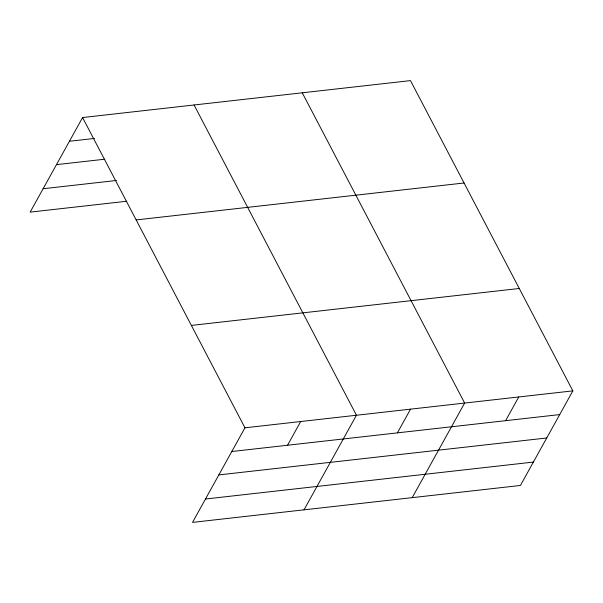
<?xml version="1.0" encoding="UTF-8"?>
<svg xmlns="http://www.w3.org/2000/svg" width="603" height="603" viewBox="0 0 603 603"><rect width="100%" height="100%" fill="white"/><g stroke="black" fill="none" stroke-linecap="round" stroke-linejoin="round"><path stroke-width="0.9" d="M572.85 390.872L244.954 427.806L192.523 522.386L520.419 485.46L572.85 390.872L410.477 80.614L82.581 117.54L30.15 212.128L126.773 201.244M287.548 445.24L300.693 421.527M304.01 509.837L356.441 415.248L194.068 104.982M397.392 432.871L410.537 409.151M412.211 497.648L464.642 403.06L302.269 92.794M505.6 420.683L518.746 396.97M69.435 141.26L94.52 138.434M56.471 164.642L104.779 159.2M43.115 188.739L116.507 180.47M136.165 219.929L464.061 182.995M191.37 325.416L519.266 288.483M231.808 451.519L559.705 414.585M218.844 474.908L546.74 437.974M205.487 499.005L533.384 462.071M82.581 117.54L244.954 427.806"/></g></svg>
